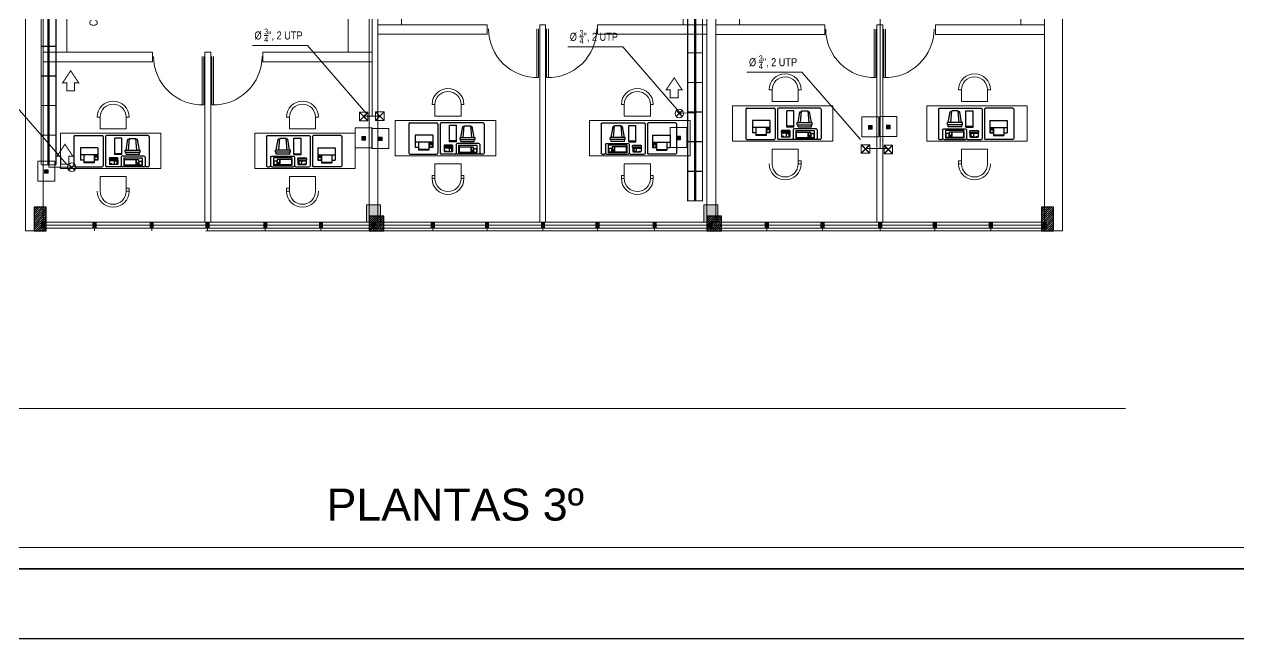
# Model space of a CAD drawing. Header units: millimetres. Extents: x 0 to 126, y 0 to 76.
# Drawn here: x 49.18 to 69.68, y 0 to 10.38 of the extents above; entities that cross this region are included whole.
import ezdxf

# ---------------------------------------------------------------- set-up
doc = ezdxf.new("R2010")
doc.units = ezdxf.units.MM
doc.linetypes.add('Continua', pattern=[0])
doc.linetypes.add('DASHED', pattern=[0.75, 0.5, -0.25])
for name, color, linetype, lineweight in [('1_MARCO', 7, 'Continuous', 35), ('1_ROTULO', 102, 'Continuous', 15), ('ARQUITECTÓNICO', 152, 'Continuous', 0), ('INST. VOZ Y DATOS', 40, 'Continuous', 0), ('TEXTOS INST. VOZ Y DATOS', 1, 'Continuous', 0)]:
    doc.layers.add(name, color=color, linetype=linetype, lineweight=lineweight)
for name, color, linetype in [('_AR_Membrete', 7, 'Continuous'), ('E-COLUMNA', 20, 'Continuous'), ('HatchColus', 8, 'Continuous'), ('Muebles', 2, 'Continuous'), ('TRACO01', 7, 'Continuous'), ('TRACO02', 255, 'Continuous')]:
    doc.layers.add(name, color=color, linetype=linetype)
doc.styles.add('75', font='ARIALN.TTF', dxfattribs={"height": 0.135})
doc.styles.add('PANROMAN', font='arial.ttf', dxfattribs={"height": 0.4})
pattern_1 = [(45, (-1018.400148, -104.339457), (-0.0176776695, 0.0176776695), [])]

# ---------------------------------------------------------------- blocks, each defined once
blk = doc.blocks.new('A$C12894DB4')
at = {"layer": 'TRACO01', "color": 0}
for p, q in [((9.71, 2.26), (4.71, 2.26)), ((9.91, 5.66), (9.91, 5.26)), ((11.31, 5.66), (9.91, 5.66)), ((11.31, 5.46), (9.91, 5.46)), ((11.31, 5.26), (9.91, 5.26)), ((11.31, 4.66), (9.91, 4.66)), ((9.91, 4.66), (9.91, 3.46)), ((11.31, 3.46), (9.91, 3.46)), ((11.31, 5.66), (11.31, 5.26)), ((11.31, 4.66), (11.31, 3.46)), ((17.03, 4.24), (17.03, 4.14)), ((17.03, 3.36), (17.03, 1.44)), ((20.83, 4.44), (17.23, 4.44)), ((20.83, 3.04), (17.23, 3.04)), ((20.83, 1.24), (17.23, 1.24)), ((17.53, 1.57), (17.53, 1.37)), ((18.13, 1.57), (17.53, 1.57)), ((18.13, 1.37), (17.53, 1.37)), ((18.13, 1.57), (18.13, 1.37)), ((18.23, 4.2), (18.23, 4.05)), ((18.23, 3.43), (18.23, 3.28)), ((19.33, 2.91), (19.33, 1.37)), ((19.33, 2.91), (20.53, 2.91)), ((19.33, 1.37), (20.53, 1.37)), ((19.83, 4.2), (19.83, 4.05)), ((19.83, 3.43), (19.83, 3.28)), ((20.53, 2.91), (20.53, 1.37)), ((21.03, 4.24), (21.03, 4.13)), ((21.03, 3.36), (21.03, 1.44)), ((24.13, 3.58), (29.73, 3.58)), ((24.13, 3.58), (24.13, 1.08)), ((24.13, 1.08), (29.73, 1.08)), ((29.73, 3.58), (29.73, 1.08)), ((29.93, 3.58), (29.93, 1.98)), ((29.93, 3.58), (30.93, 3.58)), ((29.93, 1.98), (30.93, 1.98)), ((29.93, 1.68), (29.93, 1.08)), ((29.93, 1.68), (30.93, 1.68)), ((29.93, 1.08), (30.93, 1.08)), ((30.93, 3.58), (30.93, 1.98)), ((30.93, 1.68), (30.93, 1.08)), ((31.13, 2.88), (31.13, 1.08)), ((31.13, 2.88), (32.53, 2.88)), ((31.13, 1.08), (32.53, 1.08)), ((32.53, 2.88), (32.53, 1.08))]:
    blk.add_line(p, q, dxfattribs=at)
for centre, radius, start, end in [((18.18, 3.74), 1.25, 166.08253, 180), ((18.18, 3.74), 1.25, 180, 191.29578), ((17.19, 3.54), 0.24, 191.29578, 283.36172), ((17.16, 3.98), 0.2, 70.24894, 166.42453), ((17.23, 4.24), 0.2, 90, 180), ((17.23, 2.84), 0.2, 90, 180), ((17.23, 1.44), 0.2, 180, 270), ((18.07, 7.64), 3.57, 256.10316, 263.83247), ((18.07, -0.17), 3.57, 96.16753, 103.89684), ((16.93, 3.52), 0.369, 323.59579, 323.72724), ((18.64, 12.93), 8.89, 263.83247, 267.43712), ((18.64, -5.45), 8.89, 92.56288, 96.16753), ((17.99, 4.2), 0.24, 0, 90), ((17.99, 3.28), 0.24, 270, 0), ((19.03, 21.61), 17.58, 267.43712, 270), ((19.03, -14.14), 17.58, 90, 92.56288), ((19.03, 21.61), 17.58, 270, 272.56288), ((19.03, -14.14), 17.58, 87.43712, 90), ((19.42, 12.93), 8.89, 272.56288, 276.16753), ((19.42, -5.45), 8.89, 83.83247, 87.43712), ((20.07, 4.2), 0.24, 90, 180), ((20.07, 3.28), 0.24, 180, 270), ((19.99, 7.64), 3.57, 276.16753, 283.89684), ((19.99, -0.17), 3.57, 76.63828, 83.83247), ((20.87, 3.54), 0.24, 256.63828, 358.42967), ((20.83, 4.24), 0.2, 0, 90), ((20.83, 2.84), 0.2, 0, 90), ((20.83, 1.44), 0.2, 270, 0), ((20.9, 3.98), 0.2, 9.53518, 104.65023), ((20.4, 3.82), 0.72, 9.40761, 17.80241), ((19.88, 3.74), 1.25, 0, 9.40761), ((19.88, 3.74), 1.25, 350.59239, 360)]:
    blk.add_arc(centre, radius, start, end, dxfattribs=at)
at = {"layer": 'TRACO02', "color": 0}
for p, q in [((0, 14.54), (0, 0.54)), ((0.5, 15.04), (13.5, 15.04)), ((14, 14.54), (14, 0.54)), ((15.1, 14.54), (15.1, 0.54)), ((35.6, 15.04), (15.6, 15.04)), ((19.55, 6), (19.55, 13.8)), ((22.95, 13.8), (19.55, 13.8)), ((22.95, 6), (22.95, 13.8)), ((24.99, 8.15), (25.9, 13.35)), ((25.9, 13.35), (26.59, 13.35)), ((26.13, 8.15), (26.62, 13.75)), ((26.62, 13.75), (29.75, 13.75)), ((30.24, 8.15), (29.75, 13.75)), ((29.79, 13.35), (30.47, 13.35)), ((31.39, 8.15), (30.47, 13.35)), ((36.1, 14.54), (36.1, 0.54)), ((11.51, 9.26), (3.11, 9.26)), ((3.11, 9.26), (3.11, 3.26)), ((11.51, 5.86), (3.11, 5.86)), ((4.71, 5.86), (4.71, 2.06)), ((9.71, 5.86), (9.71, 2.06)), ((11.51, 9.26), (11.51, 3.26)), ((22.95, 6.4), (19.55, 6.4)), ((22.95, 6), (19.55, 6)), ((24.59, 8.15), (31.79, 8.15)), ((24.59, 7.15), (24.59, 8.15)), ((24.59, 7.15), (31.79, 7.15)), ((24.98, 6.15), (24.89, 7.15)), ((24.98, 6.15), (31.4, 6.15)), ((31.4, 6.15), (31.49, 7.15)), ((31.79, 7.15), (31.79, 8.15)), ((0.5, 0.04), (13.5, 0.04)), ((4.71, 3.26), (3.11, 3.26)), ((9.71, 2.06), (4.71, 2.06)), ((11.51, 3.26), (9.71, 3.26)), ((22.2, 0.04), (15.6, 0.04)), ((22.7, 4.74), (22.7, 0.54)), ((33.6, 5.24), (23.2, 5.24)), ((33.6, 0.04), (23.2, 0.04)), ((23.93, 4.38), (32.73, 4.38)), ((23.93, 4.38), (23.93, 0.78)), ((23.93, 0.78), (32.73, 0.78)), ((32.73, 4.38), (32.73, 0.78)), ((34.1, 4.74), (34.1, 0.54)), ((35.6, 0.04), (34.6, 0.04))]:
    blk.add_line(p, q, dxfattribs=at)
for centre, radius, start, end in [((0.5, 14.54), 0.5, 90, 180), ((13.5, 14.54), 0.5, 0, 90), ((15.6, 14.54), 0.5, 90, 180), ((35.6, 14.54), 0.5, 0, 90), ((0.5, 0.54), 0.5, 180, 270), ((13.5, 0.54), 0.5, 270, 0), ((15.6, 0.54), 0.5, 180, 270), ((22.2, 0.54), 0.5, 270, 0), ((23.2, 4.74), 0.5, 90, 180), ((23.2, 0.54), 0.5, 180, 270), ((27.71, -4.98), 5.57, 115.67434, 116.56505), ((29.09, -4.98), 5.57, 63.43495, 64.32566), ((33.6, 4.74), 0.5, 0, 90), ((33.6, 0.54), 0.5, 270, 0), ((34.6, 0.54), 0.5, 180, 270), ((35.6, 0.54), 0.5, 270, 0)]:
    blk.add_arc(centre, radius, start, end, dxfattribs=at)
blk = doc.blocks.new('A$C35E06030')
at = {"layer": 'HatchColus', "linetype": 'Continua', "ltscale": 0.05}
h = blk.add_hatch(dxfattribs=at)
h.set_pattern_fill('ANSI31', color=256, scale=0.2, style=0)
h.set_pattern_definition(pattern_1)
h.paths.add_polyline_path([(17, 3.001), (17.2, 3.001), (17.2, 3.401), (17, 3.401)])
h.paths.add_polyline_path([(11.6, 3.001), (11.6, 3.251), (11.35, 3.251), (11.35, 3.001)])
h.paths.add_polyline_path([(5.95, 8.01), (5.65, 8.01), (5.65, 7.71), (5.95, 7.71)])
h.paths.add_polyline_path([(11.6, 7.985), (11.35, 7.985), (11.35, 7.735), (11.6, 7.735)])
h.paths.add_polyline_path([(17, 7.86), (17, 7.46), (17.2, 7.46), (17.2, 7.86)])
h = blk.add_hatch(dxfattribs=at)
h.set_pattern_fill('ANSI31', color=256, scale=0.2, style=0)
h.set_pattern_definition(pattern_1)
h.paths.add_polyline_path([(0.2, 3.401), (0, 3.401), (0, 3.001), (0.2, 3.001)])
h = blk.add_hatch(dxfattribs=at)
h.set_pattern_fill('ANSI31', color=256, scale=0.2, style=0)
h.set_pattern_definition(pattern_1)
h.paths.add_polyline_path([(5.9, 3.252), (5.65, 3.252), (5.65, 3.001), (5.9, 3.001)])
at = {"layer": 'E-COLUMNA', "linetype": 'Continua', "ltscale": 0.05}
for points in [[(0, 3.001), (0.2, 3.001), (0.2, 3.401), (0, 3.401)], [(17, 3.001), (17.2, 3.001), (17.2, 3.401), (17, 3.401)], [(5.65, 3.002), (5.9, 3.002), (5.9, 3.252), (5.65, 3.252)], [(11.35, 3.001), (11.6, 3.001), (11.6, 3.251), (11.35, 3.251)]]:
    blk.add_lwpolyline(points, close=True, dxfattribs=at)
blk = doc.blocks.new('A$C1BEB1155')
at = {"layer": 'INST. VOZ Y DATOS', "color": 6}
for points in [[(0, 0.144), (0.144, 0)], [(0, 0), (0.144, 0.144)]]:
    blk.add_lwpolyline(points, dxfattribs=at)
blk.add_lwpolyline([(0.144, 0.144), (0, 0.144), (0, 0), (0.144, 0)], close=True, dxfattribs=at)

msp = doc.modelspace()

# ---------------------------------------------------------------- hatches: boundary and pattern name
at = {"layer": 'ARQUITECTÓNICO'}
h = msp.add_hatch(color=0, dxfattribs=at)
h.paths.add_polyline_path([(55, 7.324), (54.956, 7.324), (54.956, 7.035), (55, 7.035)], flags=17)
h.paths.add_polyline_path([(55.15, 7.324), (55, 7.324), (55, 7.035), (54.956, 7.035), (54.956, 7.033), (55.193, 7.033), (55.193, 7.035), (55.15, 7.035)])
h.paths.add_polyline_path([(55.193, 7.324), (55.15, 7.324), (55.15, 7.035), (55.193, 7.035)], flags=16)
h.paths.add_polyline_path([(55.106, 7.066), (55.547, 7.066), (55.547, 7.342), (55.106, 7.342)], flags=9)
h = msp.add_hatch(color=0, dxfattribs=at)
h.paths.add_polyline_path([(60.888, 7.324), (60.85, 7.324), (60.85, 7.035), (60.888, 7.035)])
h.paths.add_polyline_path([(60.85, 7.324), (60.7, 7.324), (60.7, 7.033), (60.85, 7.033)])
h.paths.add_polyline_path([(60.7, 7.324), (60.651, 7.324), (60.651, 7.035), (60.7, 7.035)])
h.paths.add_polyline_path([(60.816, 7.083), (61.257, 7.083), (61.257, 7.358), (60.816, 7.358)], flags=9)
for points in [[(49.473, 6.935), (49.526, 6.935), (49.526, 7.033), (49.473, 7.033)], [(50.341, 6.935), (50.395, 6.935), (50.395, 7.033), (50.341, 7.033)], [(51.305, 6.935), (51.358, 6.935), (51.358, 7.033), (51.305, 7.033)], [(52.248, 6.935), (52.301, 6.935), (52.301, 7.033), (52.248, 7.033)], [(52.248, 6.935), (52.301, 6.935), (52.301, 7.033), (52.248, 7.033)], [(53.222, 6.935), (53.275, 6.935), (53.275, 7.033), (53.222, 7.033)], [(54.161, 6.935), (54.215, 6.935), (54.215, 7.033), (54.161, 7.033)], [(55.048, 6.935), (55.101, 6.935), (55.101, 7.033), (55.048, 7.033)], [(56.048, 6.935), (56.102, 6.935), (56.102, 7.033), (56.048, 7.033)], [(56.965, 6.935), (57.018, 6.935), (57.018, 7.033), (56.965, 7.033)], [(57.908, 6.935), (57.962, 6.935), (57.962, 7.033), (57.908, 7.033)], [(57.908, 6.935), (57.962, 6.935), (57.962, 7.033), (57.908, 7.033)], [(58.828, 6.935), (58.882, 6.935), (58.882, 7.033), (58.828, 7.033)], [(59.792, 6.935), (59.845, 6.935), (59.845, 7.033), (59.792, 7.033)], [(60.735, 6.935), (60.788, 6.935), (60.788, 7.033), (60.735, 7.033)], [(61.738, 7.033), (61.684, 7.033), (61.684, 6.935), (61.738, 6.935)], [(62.678, 7.033), (62.624, 7.033), (62.624, 6.935), (62.678, 6.935)], [(63.651, 7.033), (63.598, 7.033), (63.598, 6.935), (63.651, 6.935)], [(63.651, 7.033), (63.598, 7.033), (63.598, 6.935), (63.651, 6.935)], [(64.575, 7.033), (64.521, 7.033), (64.521, 6.935), (64.575, 6.935)], [(65.464, 6.935), (65.518, 6.935), (65.518, 7.033), (65.464, 7.033)], [(65.464, 6.935), (65.518, 6.935), (65.518, 7.033), (65.464, 7.033)], [(66.374, 6.935), (66.428, 6.935), (66.428, 7.033), (66.374, 7.033)]]:
    msp.add_hatch(color=0, dxfattribs=at).paths.add_polyline_path(points)
at = {"layer": 'INST. VOZ Y DATOS'}
for points in [[(63.429, 8.666), (63.489, 8.666), (63.489, 8.606), (63.429, 8.606)], [(63.732, 8.67), (63.792, 8.67), (63.792, 8.61), (63.732, 8.61)], [(54.88, 8.478), (54.94, 8.478), (54.94, 8.418), (54.88, 8.418)], [(55.159, 8.47), (55.219, 8.47), (55.219, 8.41), (55.159, 8.41)], [(60.193, 8.486), (60.253, 8.486), (60.253, 8.425), (60.193, 8.425)], [(49.526, 7.919), (49.586, 7.919), (49.586, 7.859), (49.526, 7.859)]]:
    msp.add_hatch(color=256, dxfattribs=at).paths.add_polyline_path(points)

# ---------------------------------------------------------------- linework, layer by layer
at = {"layer": '1_MARCO', "color": 7}
msp.add_lwpolyline([(1.17, 1.182), (114.376, 1.182), (114.376, 74.702), (1.17, 74.702)], close=True, dxfattribs=at)
at = {"layer": '1_ROTULO', "color": 7}
msp.add_lwpolyline([(1.696, 1.539), (114.019, 1.539), (114.019, 74.015), (1.696, 74.015)], close=True, dxfattribs=at)
at = {"layer": '_AR_Membrete'}
msp.add_lwpolyline([(0, 75.972), (125.965, 75.972), (126.201, 0), (0.235, 0)], close=True, dxfattribs=at)
at = {"layer": 'ARQUITECTÓNICO', "linetype": 'Continuous', "ltscale": 0.03}
for p, q in [((49.2, 37.235), (49.2, 6.885)), ((55, 19.395), (55, 7.035)), ((55.15, 19.395), (55.15, 7.035)), ((60.7, 17.735), (60.7, 7.035)), ((60.85, 17.735), (60.85, 7.035)), ((66.4, 17.735), (66.4, 6.885)), ((49.5, 17.145), (49.5, 6.885)), ((55.27, 7.035), (55.15, 7.035)), ((49.5, 6.885), (49.2, 6.885)), ((66.7, 6.885), (66.4, 6.885))]:
    msp.add_line(p, q, dxfattribs=at)
at = {"layer": 'ARQUITECTÓNICO'}
for p, q in [((66.7, 37.235), (66.7, 6.885)), ((57.834, 10.298), (57.834, 9.48)), ((57.862, 10.296), (57.862, 9.478)), ((57.997, 10.296), (57.997, 9.478)), ((58.026, 10.298), (58.026, 9.48)), ((63.524, 10.295), (63.524, 9.477)), ((63.552, 10.292), (63.552, 9.474)), ((63.687, 10.292), (63.687, 9.474)), ((63.716, 10.295), (63.716, 9.477)), ((52.184, 9.833), (52.184, 9.015)), ((52.212, 9.831), (52.212, 9.013)), ((52.347, 9.831), (52.347, 9.013)), ((52.376, 9.833), (52.376, 9.015))]:
    msp.add_line(p, q, dxfattribs=at)
at = {"layer": 'ARQUITECTÓNICO', "ltscale": 10}
msp.add_line((66.4, 17.735), (66.4, 7.035), dxfattribs=at)
at = {"layer": 'ARQUITECTÓNICO', "color": 0}
for p, q in [((61.753, 9.268), (61.802, 9.268)), ((62.242, 9.268), (62.291, 9.268)), ((64.997, 9.268), (64.948, 9.268)), ((65.486, 9.268), (65.437, 9.268)), ((65.437, 9.268), (65.437, 9.268)), ((56.063, 9.021), (56.107, 9.021)), ((56.552, 9.021), (56.601, 9.021)), ((59.307, 9.021), (59.258, 9.021)), ((59.796, 9.021), (59.752, 9.021)), ((50.413, 8.807), (50.462, 8.807)), ((50.462, 8.807), (50.462, 8.807)), ((50.902, 8.807), (50.951, 8.807)), ((53.657, 8.807), (53.608, 8.807)), ((54.146, 8.807), (54.097, 8.807)), ((62.242, 8.017), (62.291, 8.017)), ((64.997, 8.017), (64.948, 8.017)), ((56.552, 7.77), (56.601, 7.77)), ((59.307, 7.77), (59.258, 7.77)), ((50.902, 7.556), (50.951, 7.556)), ((53.657, 7.556), (53.608, 7.556)), ((49.5, 7.033), (49.5, 6.885)), ((50.368, 7.033), (50.368, 6.885)), ((51.332, 7.033), (51.332, 6.885)), ((52.275, 7.033), (52.275, 6.885)), ((53.248, 7.033), (53.248, 6.885)), ((54.188, 7.033), (54.188, 6.885)), ((56.075, 7.033), (56.075, 6.885)), ((56.992, 7.033), (56.992, 6.885)), ((57.935, 7.033), (57.935, 6.885)), ((57.935, 7.033), (57.935, 6.885)), ((58.855, 7.033), (58.855, 6.885)), ((59.818, 7.033), (59.818, 6.885)), ((60.761, 7.033), (60.761, 6.885)), ((61.711, 7.033), (61.711, 6.885)), ((62.651, 7.033), (62.651, 6.885)), ((63.625, 7.033), (63.625, 6.885)), ((64.548, 7.033), (64.548, 6.885)), ((65.491, 7.033), (65.491, 6.885)), ((66.401, 7.033), (66.401, 6.885)), ((52.275, 6.935), (52.275, 6.885)), ((55.075, 6.935), (55.075, 6.885)), ((63.625, 6.935), (63.625, 6.885)), ((65.491, 6.935), (65.491, 6.885))]:
    msp.add_line(p, q, dxfattribs=at)
at = {"layer": 'ARQUITECTÓNICO', "ltscale": 0.3}
for p, q in [((49.5, 7.033), (57.935, 7.035)), ((49.526, 6.984), (57.935, 6.985)), ((55.101, 6.984), (66.4, 6.985)), ((55.193, 7.033), (66.4, 7.035)), ((49.526, 6.935), (57.935, 6.935)), ((52.248, 6.885), (57.935, 6.885)), ((55.075, 6.935), (66.4, 6.935)), ((55.075, 6.885), (66.4, 6.885))]:
    msp.add_line(p, q, dxfattribs=at)
at = {"layer": 'ARQUITECTÓNICO', "color": 4, "ltscale": 10}
msp.add_line((67.764, 3.885), (48.291, 3.885), dxfattribs=at)
at = {"layer": 'ARQUITECTÓNICO', "color": 0}
for points in [[(55.15, 10.368), (55.55, 10.368), (55.55, 11.768), (55.15, 11.768)], [(60.7, 10.368), (60.3, 10.368), (60.3, 11.768), (60.7, 11.768)], [(60.85, 11.764), (61.25, 11.764), (61.25, 10.364), (60.85, 10.364)], [(66.4, 11.764), (66, 11.764), (66, 10.364), (66.4, 10.364)], [(49.5, 11.303), (49.9, 11.303), (49.9, 9.903), (49.5, 9.903)], [(55.05, 11.303), (54.65, 11.303), (54.65, 9.903), (55.05, 9.903)], [(55.15, 10.368), (56.993, 10.368), (56.993, 10.208), (55.15, 10.208)], [(57.88, 7.035), (57.98, 7.035), (57.98, 10.368), (57.88, 10.368)], [(60.7, 10.368), (58.856, 10.368), (58.856, 10.208), (60.7, 10.208)], [(60.85, 10.364), (62.693, 10.364), (62.693, 10.204), (60.85, 10.204)], [(63.67, 7.034), (63.57, 7.034), (63.57, 10.364), (63.67, 10.364)], [(66.4, 10.364), (64.556, 10.364), (64.556, 10.204), (66.4, 10.204)], [(49.5, 9.903), (51.343, 9.903), (51.343, 9.743), (49.5, 9.743)], [(52.23, 7.033), (52.33, 7.033), (52.33, 9.903), (52.23, 9.903)], [(55.05, 9.903), (53.206, 9.903), (53.206, 9.743), (55.05, 9.743)], [(61.132, 8.399), (62.828, 8.399), (62.828, 8.999), (61.132, 8.999)], [(66.108, 8.399), (64.411, 8.399), (64.411, 8.999), (66.108, 8.999)], [(55.442, 8.152), (57.138, 8.152), (57.138, 8.752), (55.442, 8.752)], [(60.417, 8.152), (58.721, 8.152), (58.721, 8.752), (60.417, 8.752)], [(49.792, 7.938), (51.488, 7.938), (51.488, 8.538), (49.792, 8.538)], [(54.767, 7.938), (53.071, 7.938), (53.071, 8.538), (54.767, 8.538)], [(54.956, 7.033), (55.193, 7.033), (55.193, 7.324), (54.956, 7.324)], [(60.651, 7.033), (60.888, 7.033), (60.888, 7.324), (60.651, 7.324)], [(49.473, 6.935), (49.526, 6.935), (49.526, 7.033), (49.473, 7.033)], [(50.341, 6.935), (50.395, 6.935), (50.395, 7.033), (50.341, 7.033)], [(51.305, 6.935), (51.358, 6.935), (51.358, 7.033), (51.305, 7.033)], [(52.248, 6.935), (52.301, 6.935), (52.301, 7.033), (52.248, 7.033)], [(52.248, 6.935), (52.301, 6.935), (52.301, 7.033), (52.248, 7.033)], [(53.222, 6.935), (53.275, 6.935), (53.275, 7.033), (53.222, 7.033)], [(54.161, 6.935), (54.215, 6.935), (54.215, 7.033), (54.161, 7.033)], [(55.048, 6.935), (55.101, 6.935), (55.101, 7.033), (55.048, 7.033)], [(56.048, 6.935), (56.102, 6.935), (56.102, 7.033), (56.048, 7.033)], [(56.965, 6.935), (57.018, 6.935), (57.018, 7.033), (56.965, 7.033)], [(57.908, 6.935), (57.962, 6.935), (57.962, 7.033), (57.908, 7.033)], [(57.908, 6.935), (57.962, 6.935), (57.962, 7.033), (57.908, 7.033)], [(58.828, 6.935), (58.882, 6.935), (58.882, 7.033), (58.828, 7.033)], [(59.792, 6.935), (59.845, 6.935), (59.845, 7.033), (59.792, 7.033)], [(60.735, 6.935), (60.788, 6.935), (60.788, 7.033), (60.735, 7.033)], [(61.738, 6.935), (61.684, 6.935), (61.684, 7.033), (61.738, 7.033)], [(62.678, 6.935), (62.624, 6.935), (62.624, 7.033), (62.678, 7.033)], [(63.651, 6.935), (63.598, 6.935), (63.598, 7.033), (63.651, 7.033)], [(63.651, 6.935), (63.598, 6.935), (63.598, 7.033), (63.651, 7.033)], [(64.575, 6.935), (64.521, 6.935), (64.521, 7.033), (64.575, 7.033)], [(65.464, 6.935), (65.518, 6.935), (65.518, 7.033), (65.464, 7.033)], [(65.464, 6.935), (65.518, 6.935), (65.518, 7.033), (65.464, 7.033)], [(66.374, 6.935), (66.428, 6.935), (66.428, 7.033), (66.374, 7.033)]]:
    msp.add_lwpolyline(points, close=True, dxfattribs=at)
for points in [[(62.242, 9.268), (62.242, 9.072), (61.802, 9.072), (61.802, 9.268), (61.802, 9.268)], [(64.997, 9.268), (64.997, 9.072), (65.437, 9.072), (65.437, 9.268), (65.437, 9.268)], [(56.552, 9.021), (56.552, 8.825), (56.112, 8.825), (56.112, 9.021), (56.112, 9.021)], [(59.307, 9.021), (59.307, 8.825), (59.747, 8.825), (59.747, 9.021), (59.747, 9.021)], [(50.902, 8.807), (50.902, 8.61), (50.462, 8.61), (50.462, 8.807), (50.462, 8.807)], [(53.657, 8.807), (53.657, 8.61), (54.097, 8.61), (54.097, 8.807), (54.097, 8.807)], [(61.802, 8.017), (61.802, 8.017), (61.802, 8.268), (62.242, 8.268), (62.242, 8.017)], [(65.437, 8.017), (65.437, 8.017), (65.437, 8.268), (64.997, 8.268), (64.997, 8.017)], [(56.112, 7.77), (56.112, 7.77), (56.112, 8.021), (56.552, 8.021), (56.552, 7.77)], [(59.747, 7.77), (59.747, 7.77), (59.747, 8.021), (59.307, 8.021), (59.307, 7.77)], [(62.242, 8.072), (62.291, 8.072), (62.291, 8.017), (62.242, 8.017)], [(64.997, 8.072), (64.948, 8.072), (64.948, 8.017), (64.997, 8.017)], [(50.462, 7.556), (50.462, 7.556), (50.462, 7.806), (50.902, 7.806), (50.902, 7.556)], [(54.097, 7.556), (54.097, 7.556), (54.097, 7.806), (53.657, 7.806), (53.657, 7.556)], [(56.112, 7.77), (56.063, 7.77), (56.063, 7.824), (56.112, 7.824)], [(56.552, 7.824), (56.601, 7.824), (56.601, 7.77), (56.552, 7.77)], [(59.307, 7.824), (59.258, 7.824), (59.258, 7.77), (59.307, 7.77)], [(59.747, 7.77), (59.796, 7.77), (59.796, 7.824), (59.747, 7.824)], [(50.902, 7.61), (50.951, 7.61), (50.951, 7.556), (50.902, 7.556)], [(53.657, 7.61), (53.608, 7.61), (53.608, 7.556), (53.657, 7.556)]]:
    msp.add_lwpolyline(points, dxfattribs=at)
at = {"layer": 'ARQUITECTÓNICO', "ltscale": 0.03}
for centre, start, end in [((57.838, 10.3), 180.1456, 271.6413), ((58.021, 10.3), 268.3587, 359.8544), ((63.529, 10.297), 180.1456, 271.6413), ((63.711, 10.297), 268.3587, 359.8544), ((52.188, 9.835), 180.1456, 271.6413), ((52.371, 9.835), 268.3587, 359.8544)]:
    msp.add_arc(centre, 0.823, start, end, dxfattribs=at)
at = {"layer": 'ARQUITECTÓNICO'}
for centre, radius, start, end in [((62.022, 9.268), 0.269, 0, 180), ((62.022, 9.268), 0.22, 0, 180), ((65.217, 9.268), 0.269, 0, 180), ((65.217, 9.268), 0.22, 0, 180), ((56.332, 9.021), 0.269, 0, 180), ((56.332, 9.021), 0.22, 0, 180), ((59.527, 9.021), 0.269, 0, 180), ((59.527, 9.021), 0.22, 0, 180), ((50.682, 8.807), 0.269, 0, 180), ((50.682, 8.807), 0.22, 0, 180), ((53.877, 8.807), 0.269, 0, 180), ((53.877, 8.807), 0.22, 0, 180), ((62.022, 8.017), 0.269, 180, 0), ((62.022, 8.017), 0.22, 180, 360), ((65.217, 8.017), 0.269, 180, 0), ((65.217, 8.017), 0.22, 180, 360), ((56.332, 7.77), 0.269, 180, 0), ((56.332, 7.77), 0.22, 180, 360), ((59.527, 7.77), 0.269, 180, 0), ((59.527, 7.77), 0.22, 180, 360), ((50.682, 7.556), 0.269, 180, 0), ((50.682, 7.556), 0.22, 180, 360), ((53.877, 7.556), 0.269, 180, 0), ((53.877, 7.556), 0.22, 180, 360)]:
    msp.add_arc(centre, radius, start, end, dxfattribs=at)
at = {"layer": 'INST. VOZ Y DATOS', "const_width": 0.02}
for points in [[(60.376, 7.643), (60.376, 19.996)], [(60.626, 7.643), (60.626, 19.893)], [(49.468, 8.003), (49.468, 16.003)], [(49.718, 8.003), (49.718, 16.003)], [(49.718, 10.003), (49.468, 10.003)], [(60.626, 9.893), (60.376, 9.893)], [(49.718, 9.503), (49.468, 9.503)], [(60.626, 9.393), (60.376, 9.393)], [(49.718, 9.003), (49.468, 9.003)], [(60.626, 8.893), (60.376, 8.893)], [(49.718, 8.503), (49.468, 8.503)], [(60.626, 8.393), (60.376, 8.393)], [(60.376, 7.386), (60.376, 8.393)], [(60.626, 8.393), (60.376, 8.393)], [(60.626, 7.384), (60.626, 8.393)], [(49.718, 8.003), (49.468, 8.003)], [(60.626, 7.893), (60.376, 7.893)], [(60.626, 7.393), (60.376, 7.393)]]:
    msp.add_lwpolyline(points, dxfattribs=at)
at = {"layer": 'INST. VOZ Y DATOS', "color": 6, "const_width": 0.04}
for points in [[(60.501, 7.768), (60.501, 19.944)], [(49.593, 8.003), (49.593, 16.003)], [(60.501, 7.385), (60.501, 8.393)]]:
    msp.add_lwpolyline(points, dxfattribs=at)
at = {"layer": 'INST. VOZ Y DATOS', "color": 6, "linetype": 'DASHED', "ltscale": 0.01, "const_width": 0.015}
for points in [[(55.053, 10.518), (55.053, 8.825)], [(63.626, 10.518), (63.626, 8.276)], [(54.91, 8.825), (55.182, 8.825)], [(60.235, 8.877), (60.507, 8.877)], [(63.378, 8.276), (63.747, 8.276)], [(49.596, 8.11), (49.596, 7.962)], [(49.596, 7.962), (49.984, 7.962)]]:
    msp.add_lwpolyline(points, dxfattribs=at)
at = {"layer": 'INST. VOZ Y DATOS', "color": 6}
for points in [[(54.859, 8.868), (54.961, 8.766)], [(54.859, 8.766), (54.961, 8.868)], [(55.131, 8.875), (55.233, 8.774)], [(55.131, 8.774), (55.233, 8.875)], [(60.184, 8.92), (60.286, 8.818)], [(60.184, 8.818), (60.286, 8.92)], [(63.327, 8.32), (63.429, 8.218)], [(63.327, 8.218), (63.429, 8.32)], [(63.712, 8.311), (63.814, 8.21)], [(63.712, 8.21), (63.814, 8.311)], [(49.931, 8.013), (50.033, 7.911)], [(49.931, 7.911), (50.033, 8.013)]]:
    msp.add_lwpolyline(points, dxfattribs=at)
at = {"layer": 'INST. VOZ Y DATOS', "color": 6, "ltscale": 0.1}
for points in [[(60.184, 8.92), (60.286, 8.818)], [(60.286, 8.92), (60.185, 8.818)], [(49.931, 8.013), (50.033, 7.911)], [(50.033, 8.013), (49.931, 7.911)]]:
    msp.add_lwpolyline(points, dxfattribs=at)
at = {"layer": 'INST. VOZ Y DATOS'}
for points in [[(63.619, 8.816), (63.904, 8.816), (63.904, 8.479), (63.619, 8.479)], [(54.767, 8.624), (55.052, 8.624), (55.052, 8.287), (54.767, 8.287)], [(55.047, 8.616), (55.331, 8.616), (55.331, 8.279), (55.047, 8.279)], [(60.08, 8.631), (60.364, 8.631), (60.364, 8.294), (60.08, 8.294)], [(63.317, 8.812), (63.601, 8.812), (63.601, 8.475), (63.317, 8.475)], [(63.428, 8.667), (63.489, 8.667), (63.489, 8.606), (63.428, 8.606)], [(63.731, 8.671), (63.792, 8.671), (63.792, 8.61), (63.731, 8.61)], [(54.879, 8.479), (54.94, 8.479), (54.94, 8.419), (54.879, 8.419)], [(55.158, 8.471), (55.219, 8.471), (55.219, 8.411), (55.158, 8.411)], [(60.192, 8.486), (60.253, 8.486), (60.253, 8.426), (60.192, 8.426)], [(49.413, 8.065), (49.697, 8.065), (49.697, 7.728), (49.413, 7.728)], [(49.525, 7.92), (49.585, 7.92), (49.585, 7.86), (49.525, 7.86)]]:
    msp.add_lwpolyline(points, close=True, dxfattribs=at)
at = {"layer": 'INST. VOZ Y DATOS', "color": 6, "ltscale": 0.1}
for centre in [(60.235, 8.869), (49.982, 7.962)]:
    msp.add_circle(centre, 0.072, dxfattribs=at)
at = {"layer": 'TEXTOS INST. VOZ Y DATOS'}
for points in [[(54.947, 8.88), (53.959, 10.016), (53.032, 10.016)], [(60.269, 8.857), (59.28, 9.992), (58.353, 9.992)], [(63.292, 8.428), (62.304, 9.564), (61.377, 9.564)], [(49.9, 8.008), (48.912, 9.144), (47.832, 9.144)]]:
    msp.add_lwpolyline(points, dxfattribs=at)
at = {"layer": 'TEXTOS INST. VOZ Y DATOS', "const_width": 0.0168}
for points in [[(49.965, 9.254), (49.898, 9.254), (49.898, 9.388), (49.83, 9.388), (49.965, 9.59), (50.1, 9.388), (50.032, 9.388), (50.032, 9.254)], [(60.149, 9.135), (60.081, 9.135), (60.081, 9.269), (60.014, 9.269), (60.149, 9.472), (60.283, 9.269), (60.216, 9.269), (60.216, 9.135)], [(49.868, 8.011), (49.801, 8.011), (49.801, 8.146), (49.734, 8.146), (49.868, 8.348), (50.003, 8.146), (49.936, 8.146), (49.936, 8.011)]]:
    msp.add_lwpolyline(points, close=True, dxfattribs=at)

# ---------------------------------------------------------------- block references
at = {"layer": 'ARQUITECTÓNICO', "color": 0}
msp.add_blockref('A$C35E06030', (49.35, 3.885), dxfattribs=at)
at = {"layer": 'ARQUITECTÓNICO'}
for p, xscale, yscale, zscale in [((61.36, 8.427), 0.03521116158071891, 0.03521116158071891, 0.03521116158071891), ((65.88, 8.427), -0.03521116158071891, 0.03521116158080417, 0.03521116158074283), ((55.669, 8.179), 0.03521116158080062, 0.03521116158080062, 0.03521116158080062), ((60.19, 8.179), -0.03521116158071891, 0.03521116158080417, 0.03521116158074283), ((50.019, 7.965), 0.03521116158080062, 0.03521116158080062, 0.03521116158080062), ((54.54, 7.965), -0.03521116158071891, 0.03521116158080417, 0.03521116158074283)]:
    msp.add_blockref('A$C12894DB4', p, dxfattribs=dict(at, xscale=xscale, yscale=yscale, zscale=zscale))
at = {"layer": 'Muebles', "ltscale": 0.1}
for p in [(54.838, 8.745), (55.11, 8.753), (63.306, 8.197), (63.691, 8.188)]:
    msp.add_blockref('A$C1BEB1155', p, dxfattribs=at)

# ---------------------------------------------------------------- texts
at = {"layer": 'ARQUITECTÓNICO', "style": 'PANROMAN'}
msp.add_text('PLANTAS 3º ', height=0.54, dxfattribs=at).set_placement((54.284, 1.995))
at = {"layer": 'TEXTOS INST. VOZ Y DATOS', "insert": (50.283, 10.704), "char_height": 0.135, "width": 1.53907, "attachment_point": 2, "rotation": 90, "style": '75'}
msp.add_mtext('CF 54/100', dxfattribs=at)
at = {"layer": 'TEXTOS INST. VOZ Y DATOS', "char_height": 0.135, "width": 2.19912, "attachment_point": 3, "style": '75'}
for insert in [(53.878, 10.3), (59.199, 10.277), (62.223, 9.848)]:
    msp.add_mtext('\\A1;%%C {\\H0.7x;\\S3/4;}", 2 UTP', dxfattribs=dict(at, insert=insert))

doc.saveas('drawing.dxf')
